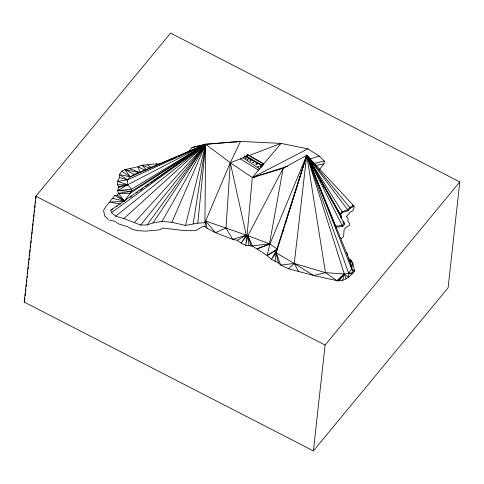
<?xml version="1.0" encoding="UTF-8"?>
<svg xmlns="http://www.w3.org/2000/svg" width="484" height="484" viewBox="0 0 484 484"><rect width="100%" height="100%" fill="white"/><g stroke="black" fill="none" stroke-linecap="round" stroke-linejoin="round"><path stroke-width="0.73" d="M108.422 219.385L104.665 215.997L103.594 210.286L105.984 206.384L114.889 195.379L124.557 201.199L118.411 193.334L117.66 190.599L118.653 186.636L117.479 184.755L117.594 181.361L119.445 177.543L119.475 174.621L121.653 171.221L124.812 169.588L137.976 166.805L141.897 165.226L156.356 163.846L159.877 164.227M204.901 222.749L230.287 162.733L240.445 141.479L205.7 144.268L110.775 210.207L111.489 212.579L115.706 216.16L123.904 218.568L140.632 225.072L147.088 224.957L153.041 222.912L162.061 221.4L171.881 222.277L185.493 225.459L197.805 223.124L204.901 222.749L205.7 144.268L239.87 141.382L281.047 143.409L307.878 148.842L319.24 156.114L324.322 161.057L323.905 163.931L319.234 169.914M347.3 255.921L347.476 253.973L346.266 252.823M340.79 217.588L340.881 215.767L340.077 213.982L342.097 211.696L347.718 209.838L349.763 207.509L353.526 205.555M341.293 218.508L341.389 216.663L340.573 214.854L306.735 155.255L283.17 168.281L252.309 177.549L230.287 162.733L205.7 144.268L191.973 147.523L188.875 151.492M341.129 238.654L343.567 236.724L344.13 229.349L347.004 226.542L348.97 225.81L349.533 224.491L349.515 223.275L347.742 220.898L348.226 218.841L346.235 216.233L347.034 216.209L350.132 212.101L352.745 210.945L353.804 208.701L354.088 206.166L306.735 155.255L269.836 244.226L257.125 248.849L269.479 243.803L283.17 168.281L247.917 235.72L252.388 245.999L267.144 255.57L277.38 249.097L269.479 243.803L251.136 246.102L248.915 245.448L245.636 245.37L241.165 243.186L237.263 240.3L232.689 239.368L226.016 228.097L230.287 162.733L243.101 157.857L244.759 155.975L261.299 164.99L261.185 167.234L263.617 163.846L247.499 154.541L246.187 156.169L261.735 165.504L263.314 163.834L247.645 154.783L246.743 156.308M245.793 157.1L246.162 156.786L246.568 157.088M230.287 162.733L246.277 235.151L232.689 239.368L215.483 232.671L207.037 228.26L204.968 226.621L205.646 221L247.917 235.72L245.636 245.37L247.052 235.496L252.309 177.549L281.047 143.409L249.091 155.576M197.805 223.124L205.7 144.268L207.811 144.474M24.2 302.077L35.889 196.226L170.598 33.1L459.8 181.923L448.111 287.774L313.402 450.9L24.2 302.077L24.496 301.72M24.66 300.219L24.908 297.962M25.156 295.712L25.404 293.461M25.658 291.211L25.906 288.954M26.154 286.703L26.402 284.453M26.65 282.202L26.898 279.946M27.146 277.695L27.316 276.195M27.564 273.944L27.812 271.687M28.06 269.437L28.308 267.186M28.556 264.936L28.804 262.679M29.052 260.428L29.3 258.178M29.548 255.927L29.802 253.67M29.966 252.17L30.214 249.919M30.462 247.669L30.71 245.418M30.958 243.162L31.206 240.911M31.46 238.66L31.708 236.41M31.956 234.153L32.204 231.903M32.367 230.402L32.7 227.401M32.864 225.895L33.112 223.644M33.366 221.394L33.614 219.143M33.862 216.886L34.11 214.636M34.358 212.385L34.606 210.135M34.854 207.878L35.102 205.627M35.35 203.377L35.598 201.126M35.852 198.87L36.179 195.869M244.614 157.282L244.759 155.975M313.402 450.9L325.091 345.056L459.8 181.923M298.513 271.439L288.482 268.759L280.666 265.044L278.306 262.752L271.476 259.339L267.144 255.57L276.594 249.889L276.231 252.829L294.248 263.478L325.466 272.655L344.275 273.98L353.344 272.54L351.729 269.104L350.041 261.396L351.535 261.336L351.499 260.731L348.879 260.204L351.535 261.336L352.757 262.764L354.615 271.022C350.398 276.249 344.033 282.009 336.804 280.605L313.699 275.517L298.513 271.439L294.248 263.478L306.735 155.255L310.698 159.75M156.078 165.939L156.356 163.846L158.304 164.899M275.057 261.275L276.231 252.829L306.735 155.255L350.289 208.144L348.329 210.649L342.521 212.367L340.573 214.854M193.195 223.923L205.7 144.268L191.973 147.523M276.225 251.057L306.735 155.255L344.275 273.98L348.45 277.229L348.601 273.115L351.729 269.104L352.757 262.764L350.041 261.396M267.144 255.57L269.836 244.226M185.493 225.459L205.7 144.268L133.227 174.972M342.672 280.321L344.275 273.98L346.096 278.736M282.759 231.903L283.878 228.321M285.669 222.592L306.735 155.255L348.329 210.649M248.576 158.558L248.365 157.978L247.754 158.062M250.246 159.484L250.053 158.946L249.478 159.024M171.881 222.277L205.7 144.268L130.299 176.781L127.613 179.848L117.594 181.361L127.691 184.761L131.454 189.244L131.503 191.301L124.951 200.618M261.299 164.99L259.563 168.934L243.101 157.857M276.594 249.889L271.476 259.339L276.231 252.829L280.666 265.044L294.248 263.478L313.699 275.517L325.466 272.655L336.804 280.605L344.275 273.98L339.006 280.92M162.061 221.4L205.7 144.268L182.347 154.493M247.499 154.541L246.495 156.35L247.645 154.783M246.187 156.169L262.171 165.601L261.705 166.387L261.384 166.194M246.441 156.399L247.451 154.674M261.88 166.448L263.617 163.846M245.6 157.131L246.259 156.048M153.041 222.912L205.7 144.268L127.613 179.848L119.445 177.543M114.889 195.379L117.195 195.125L118.411 193.334L131.503 191.301L205.7 144.268L147.088 224.957M247.052 235.496L241.165 243.186L246.277 235.151L237.263 240.3M335.932 227.105L342.726 226.572L344.711 224.038L306.735 155.255L325.466 272.655M140.632 225.072L205.7 144.268L198.289 147.82M134.443 222.495L205.7 144.268L200.352 147.027M337.778 280.889L344.275 273.98M288.482 268.759L294.248 263.478M123.904 218.568L205.7 144.268L127.691 184.761L117.66 190.599L131.503 191.301M115.706 216.16L205.7 144.268L131.454 189.244L117.66 190.599M111.489 212.579L205.7 144.268L129.651 193.612L118.411 193.334M183.72 160.047L185.553 158.734M188.609 156.544L192.269 153.912M193.491 153.035L205.7 144.268L203.849 145.484M130.093 197.321L131.938 196.026M136.24 193.007L137.468 192.142M139.313 190.847L142.998 188.264M145.46 186.534L148.534 184.38M150.379 183.085L160.21 176.188M161.444 175.323L171.276 168.42M172.51 167.561L205.7 144.268M110.775 210.207L112.566 208.997M135.774 174.095L130.299 176.781L119.475 174.621L127.613 179.848L127.691 184.761L118.235 187.526M350.289 208.144L354.088 206.166L352.328 204.768M307.878 148.842L252.309 177.549L254.523 177.126M170.677 159.599L172.734 158.698M174.107 158.099L176.854 156.895M178.917 155.993L180.29 155.394M226.016 228.097L215.483 232.671L205.646 221L207.037 228.26M246.32 156.634L246.634 156.513M116.251 206.444L117.539 205.966M287.575 166.254L252.309 177.549L255.988 176.708M309.887 159.109L319.24 156.114M314.037 163.411L324.322 161.057M118.653 186.636L127.691 184.761L117.479 184.755M315.786 165.474L323.905 163.931M235.768 142L239.87 141.382M123.813 201.247L109.687 202.143L120.601 204.054M204.968 226.621L202.645 226.548L196.153 230.342L191.591 230.711L182.456 230.402L162.975 228.043L160.053 229.676L155.642 230.299L145.708 231.122L137.595 230.686L132.695 229.458L127.504 226.657L119.282 224.165L114.52 221.146L109.874 220.202M121.653 171.221L130.299 176.781L124.812 169.588L139.029 172.534M112.367 198.283L123.843 201.029M352.056 273.968L348.601 273.115L306.735 155.255L342.521 212.367M349.521 259.793L351.499 260.731L349.49 259.95M150.07 168.16L141.897 165.226L146.404 169.715M248.915 245.448L247.917 235.72L269.479 243.803M129.567 168.613L139.773 172.564M350.888 260.156L349.127 259.345L348.595 258.135M251.922 160.15L252.249 160.398M254.342 161.583L254.729 161.946M145.146 170.18L137.976 166.805L140.178 172.159M124.812 169.588L134.437 174.458M35.889 196.226L325.091 345.056M240.336 158.909L258.517 170.174M147.336 164.862L151.74 167.694M341.389 216.663L306.735 155.255L351.729 269.104L354.615 271.022M351.729 269.104L354.536 271.215M117.195 195.125L124.557 201.199M312.18 161.438L316.639 166.496M342.872 221.442L344.209 223.1L342.206 225.532L335.533 226.119L306.735 155.255L311.69 164.524M343.404 222.428L344.711 224.038M312.404 165.849L314.17 169.158M314.878 170.483L318.418 177.102M320.19 180.411L320.898 181.736M323.022 185.705L323.729 187.03M342.726 226.572L306.735 155.255L308.399 160.277L306.735 155.255L350.749 263.139M309.361 162.322L306.735 155.255L309.312 162.346M309.887 163.737L311.2 167.27M310.111 164.415L311.151 167.234M247.917 235.72L251.136 246.102M350.906 263.853L351.686 267.41M276.231 252.829L278.306 262.752M250.083 160.627C250.67 162.388 251.771 159.841 250.095 160.597M252.836 162.213C253.622 164.197 254.517 161.045 252.836 162.213M257.905 166.556C258.692 168.541 259.587 165.389 257.905 166.556M247.391 159.538C247.881 161.057 248.728 158.722 247.391 159.538M245.515 158.099L246.072 158.322L245.515 158.099M255.982 164.227A0.629 0.496 23.7 0 0 257.034 164.336A0.629 0.496 23.7 0 0 256.459 163.513A0.629 0.496 23.7 0 0 255.982 164.227"/></g></svg>
